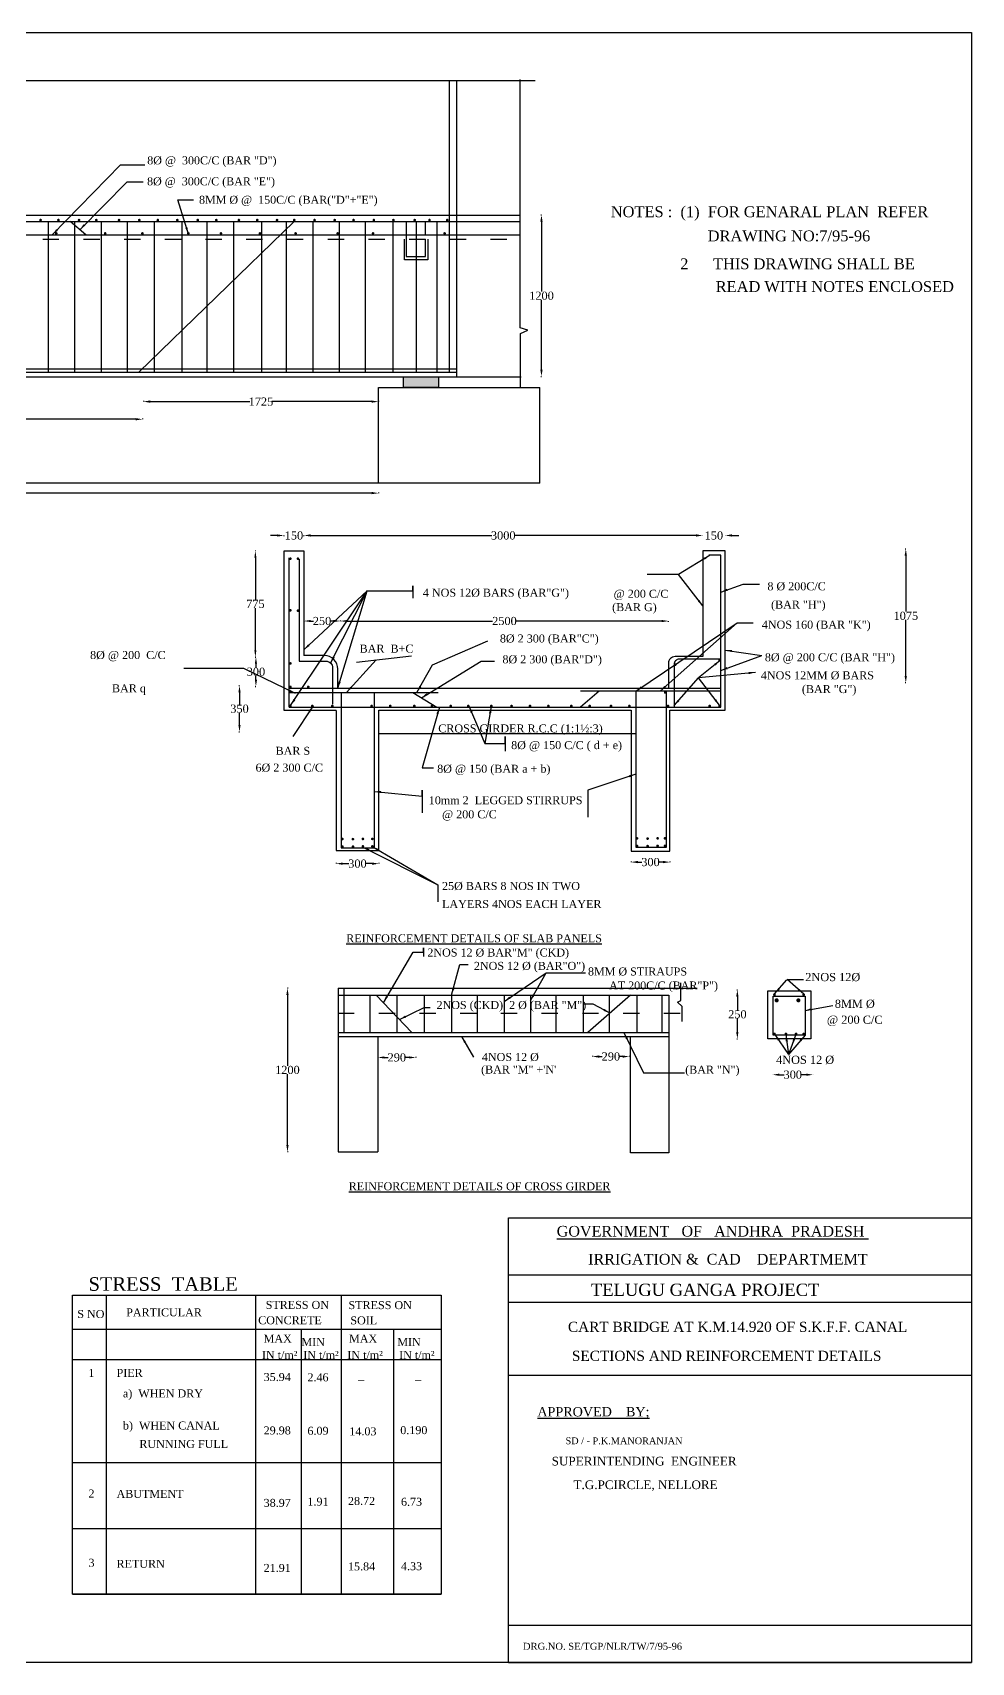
# Model space of a CAD drawing. Header units: millimetres. Extents: x 873 to 18870, y 107 to 12113.
# Drawn here: x 11954 to 18870, y 107 to 12113 of the extents above; entities that cross this region are included whole.
import ezdxf

# ---------------------------------------------------------------- set-up
doc = ezdxf.new("R2010")
doc.units = ezdxf.units.MM
doc.header["$MEASUREMENT"] = 0
doc.linetypes.add('ACAD_ISO03W100', pattern=[30, 12, -18])
for name, color, linetype in [('DIM', 5, 'Continuous'), ('DO LINE', 3, 'Continuous'), ('DWG.LINE', 10, 'Continuous'), ('HATCH', 2, 'Continuous'), ('RAILING', 4, 'Continuous'), ('TEXT', 7, 'Continuous')]:
    doc.layers.add(name, color=color, linetype=linetype)
doc.layers.add('TITLE', color=7, linetype='Continuous', lineweight=30)
doc.styles.get("Standard").update_dxf_attribs({"font": 'times.ttf', "height": 60})
doc.dimstyles.get("Standard").update_dxf_attribs({"dimtxt": 60, "dimasz": 50, "dimexe": 0.18, "dimexo": 0.0625, "dimgap": 0.09, "dimtad": 0, "dimtih": 1, "dimtoh": 1, "dimdec": 0, "dimzin": 0, "dimdsep": 46, "dimtxsty": 'Standard', "dimcen": 300, "dimclrd": 5, "dimclre": 5, "dimclrt": 4, "dimadec": 0, "dimazin": 0, "dimtfac": 1, "dimtdec": 0, "dimtofl": 0, "dimtmove": 0, "dimatfit": 3, "dimfxl": 0, "dimtolj": 1, "dimtzin": 0, "dimarcsym": 0})

# ---------------------------------------------------------------- blocks, each defined once
blk = doc.blocks.new('*D7')
at = {"layer": 'Defpoints', "color": 0, "ltscale": 0.2}
for p in [(14496, 4572), (14778, 4572), (14778, 4563)]:
    blk.add_point(p, dxfattribs=at)
at = {"layer": 'DIM', "color": 5, "lineweight": -2, "ltscale": 0.2}
for p, q in [((14496, 4568), (14496, 4563)), ((14546, 4563), (14573, 4563)), ((14728, 4563), (14701, 4563)), ((14778, 4568), (14778, 4563))]:
    blk.add_line(p, q, dxfattribs=at)
at = {"layer": 'DIM', "color": 5, "ltscale": 0.2}
for points in [[(14546, 4571), (14546, 4555), (14496, 4563)], [(14728, 4571), (14728, 4555), (14778, 4563)]]:
    blk.add_solid(points, dxfattribs=at)
at = {"layer": 'DIM', "color": 4, "ltscale": 0.2, "insert": (14637, 4563), "char_height": 60, "attachment_point": 5}
blk.add_mtext('\\A1;290', dxfattribs=at)
blk = doc.blocks.new('*D8')
at = {"layer": 'Defpoints', "color": 0, "ltscale": 0.2}
for p in [(16078, 4574), (16350, 4574), (16350, 4570)]:
    blk.add_point(p, dxfattribs=at)
at = {"layer": 'DIM', "color": 5, "lineweight": -2, "ltscale": 0.2}
for p, q in [((16078, 4574), (16078, 4569)), ((16128, 4570), (16150, 4570)), ((16300, 4570), (16278, 4570)), ((16350, 4574), (16350, 4569))]:
    blk.add_line(p, q, dxfattribs=at)
at = {"layer": 'DIM', "color": 5, "ltscale": 0.2}
for points in [[(16128, 4578), (16128, 4561), (16078, 4570)], [(16300, 4578), (16300, 4561), (16350, 4570)]]:
    blk.add_solid(points, dxfattribs=at)
at = {"layer": 'DIM', "color": 4, "ltscale": 0.2, "insert": (16214, 4570), "char_height": 60, "attachment_point": 5}
blk.add_mtext('\\A1;290', dxfattribs=at)
blk = doc.blocks.new('*D9')
at = {"layer": 'Defpoints', "color": 0, "ltscale": 0.2}
for p in [(13831, 5073), (13838, 5073), (13838, 3868)]:
    blk.add_point(p, dxfattribs=at)
at = {"layer": 'DIM', "color": 5, "lineweight": -2, "ltscale": 0.2}
for p, q in [((13836, 5073), (13831, 5073)), ((13831, 5023), (13831, 4501)), ((13831, 3918), (13831, 4440)), ((13836, 3868), (13831, 3868))]:
    blk.add_line(p, q, dxfattribs=at)
at = {"layer": 'DIM', "color": 5, "ltscale": 0.2}
for points in [[(13823, 5023), (13840, 5023), (13831, 5073)], [(13823, 3918), (13840, 3918), (13831, 3868)]]:
    blk.add_solid(points, dxfattribs=at)
at = {"layer": 'DIM', "color": 4, "ltscale": 0.2, "insert": (13831, 4471), "char_height": 60, "attachment_point": 5}
blk.add_mtext('\\A1;1200', dxfattribs=at)
blk = doc.blocks.new('*D10')
at = {"layer": 'Defpoints', "color": 0, "ltscale": 0.2}
for p in [(17134, 5061), (17146, 5061), (17134, 4701)]:
    blk.add_point(p, dxfattribs=at)
at = {"layer": 'DIM', "color": 5, "lineweight": -2, "ltscale": 0.2}
for p, q in [((17141, 5061), (17146, 5061)), ((17146, 5011), (17146, 4912)), ((17146, 4751), (17146, 4850)), ((17141, 4701), (17146, 4701))]:
    blk.add_line(p, q, dxfattribs=at)
at = {"layer": 'DIM', "color": 5, "ltscale": 0.2}
for points in [[(17137, 5011), (17154, 5011), (17146, 5061)], [(17137, 4751), (17154, 4751), (17146, 4701)]]:
    blk.add_solid(points, dxfattribs=at)
at = {"layer": 'DIM', "color": 4, "ltscale": 0.2, "insert": (17146, 4881), "char_height": 60, "attachment_point": 5}
blk.add_mtext('\\A1;250', dxfattribs=at)
blk = doc.blocks.new('*D11')
at = {"layer": 'Defpoints', "color": 0, "ltscale": 0.2}
for p in [(17405, 4435), (17704, 4436), (17704, 4435)]:
    blk.add_point(p, dxfattribs=at)
at = {"layer": 'DIM', "color": 5, "lineweight": -2, "ltscale": 0.2}
for p, q in [((17405, 4435), (17405, 4436)), ((17455, 4436), (17491, 4436)), ((17654, 4436), (17618, 4436)), ((17704, 4435), (17704, 4436))]:
    blk.add_line(p, q, dxfattribs=at)
at = {"layer": 'DIM', "color": 5, "ltscale": 0.2}
for points in [[(17455, 4444), (17455, 4428), (17405, 4436)], [(17654, 4444), (17654, 4428), (17704, 4436)]]:
    blk.add_solid(points, dxfattribs=at)
at = {"layer": 'DIM', "color": 4, "ltscale": 0.2, "insert": (17554, 4436), "char_height": 60, "attachment_point": 5}
blk.add_mtext('\\A1;300', dxfattribs=at)
blk = doc.blocks.new('*D78')
at = {"layer": 'Defpoints', "color": 0, "ltscale": 0.2}
for p in [(13952, 8408), (13807, 8294), (13952, 8294)]:
    blk.add_point(p, dxfattribs=at)
at = {"layer": 'DIM', "color": 5, "lineweight": -2, "ltscale": 0.2}
for p, q in [((13757, 8408), (13707, 8408)), ((13807, 8403), (13807, 8408)), ((13952, 8403), (13952, 8408)), ((14002, 8408), (14052, 8408))]:
    blk.add_line(p, q, dxfattribs=at)
at = {"layer": 'DIM', "color": 5, "ltscale": 0.2}
for points in [[(13757, 8416), (13757, 8400), (13807, 8408)], [(14002, 8416), (14002, 8400), (13952, 8408)]]:
    blk.add_solid(points, dxfattribs=at)
at = {"layer": 'DIM', "color": 4, "ltscale": 0.2, "insert": (13879, 8408), "char_height": 60, "attachment_point": 5}
blk.add_mtext('\\A1;150', dxfattribs=at)
blk = doc.blocks.new('*D71')
at = {"layer": 'Defpoints', "color": 0, "ltscale": 0.2}
for p in [(13952, 8408), (16891, 8408), (16891, 8408)]:
    blk.add_point(p, dxfattribs=at)
at = {"layer": 'DIM', "color": 5, "lineweight": -2, "ltscale": 0.2}
for p, q in [((13952, 8408), (13952, 8408)), ((14002, 8408), (15336, 8408)), ((16841, 8408), (15507, 8408)), ((16891, 8408), (16891, 8408))]:
    blk.add_line(p, q, dxfattribs=at)
at = {"layer": 'DIM', "color": 5, "ltscale": 0.2}
for points in [[(14002, 8417), (14002, 8400), (13952, 8408)], [(16841, 8417), (16841, 8400), (16891, 8408)]]:
    blk.add_solid(points, dxfattribs=at)
at = {"layer": 'DIM', "color": 4, "ltscale": 0.2, "insert": (15421, 8408), "char_height": 60, "attachment_point": 5}
blk.add_mtext('\\A1;3000', dxfattribs=at)
blk = doc.blocks.new('*D72')
at = {"layer": 'Defpoints', "color": 0, "ltscale": 0.2}
for p in [(16891, 8408), (17056, 8408), (17056, 8408)]:
    blk.add_point(p, dxfattribs=at)
at = {"layer": 'DIM', "color": 5, "lineweight": -2, "ltscale": 0.2}
for p, q in [((16841, 8408), (16791, 8408)), ((16891, 8408), (16891, 8408)), ((17056, 8408), (17056, 8408)), ((17106, 8408), (17156, 8408))]:
    blk.add_line(p, q, dxfattribs=at)
at = {"layer": 'DIM', "color": 5, "ltscale": 0.2}
for points in [[(16841, 8417), (16841, 8400), (16891, 8408)], [(17106, 8417), (17106, 8400), (17056, 8408)]]:
    blk.add_solid(points, dxfattribs=at)
at = {"layer": 'DIM', "color": 4, "ltscale": 0.2, "insert": (16973, 8408), "char_height": 60, "attachment_point": 5}
blk.add_mtext('\\A1;150', dxfattribs=at)
blk = doc.blocks.new('*D73')
at = {"layer": 'Defpoints', "color": 0, "ltscale": 0.2}
for p in [(13594, 7513), (13599, 7513), (13594, 7295)]:
    blk.add_point(p, dxfattribs=at)
at = {"layer": 'DIM', "color": 5, "lineweight": -2, "ltscale": 0.2}
for p, q in [((13594, 7513), (13599, 7513)), ((13599, 7463), (13599, 7435)), ((13599, 7345), (13599, 7374)), ((13594, 7295), (13599, 7295))]:
    blk.add_line(p, q, dxfattribs=at)
at = {"layer": 'DIM', "color": 5, "ltscale": 0.2}
for points in [[(13591, 7463), (13607, 7463), (13599, 7513)], [(13591, 7345), (13607, 7345), (13599, 7295)]]:
    blk.add_solid(points, dxfattribs=at)
at = {"layer": 'DIM', "color": 4, "ltscale": 0.2, "insert": (13599, 7404), "char_height": 60, "attachment_point": 5}
blk.add_mtext('\\A1;300', dxfattribs=at)
blk = doc.blocks.new('*D74')
at = {"layer": 'Defpoints', "color": 0, "ltscale": 0.2}
for p in [(13595, 8294), (13599, 8294), (13599, 7513)]:
    blk.add_point(p, dxfattribs=at)
at = {"layer": 'DIM', "color": 5, "lineweight": -2, "ltscale": 0.2}
for p, q in [((13599, 8294), (13595, 8294)), ((13595, 8244), (13595, 7934)), ((13595, 7563), (13595, 7873)), ((13599, 7513), (13595, 7513))]:
    blk.add_line(p, q, dxfattribs=at)
at = {"layer": 'DIM', "color": 5, "ltscale": 0.2}
for points in [[(13587, 8244), (13603, 8244), (13595, 8294)], [(13587, 7563), (13603, 7563), (13595, 7513)]]:
    blk.add_solid(points, dxfattribs=at)
at = {"layer": 'DIM', "color": 4, "ltscale": 0.2, "insert": (13595, 7904), "char_height": 60, "attachment_point": 5}
blk.add_mtext('\\A1;775', dxfattribs=at)
blk = doc.blocks.new('*D79')
at = {"layer": 'Defpoints', "color": 0, "ltscale": 0.2}
for p in [(13952, 7781), (14220, 7781), (14220, 7778)]:
    blk.add_point(p, dxfattribs=at)
at = {"layer": 'DIM', "color": 5, "lineweight": -2, "ltscale": 0.2}
for p, q in [((13952, 7781), (13952, 7778)), ((14002, 7778), (14022, 7778)), ((14170, 7778), (14150, 7778)), ((14220, 7781), (14220, 7778))]:
    blk.add_line(p, q, dxfattribs=at)
at = {"layer": 'DIM', "color": 5, "ltscale": 0.2}
for points in [[(14002, 7786), (14002, 7770), (13952, 7778)], [(14170, 7786), (14170, 7770), (14220, 7778)]]:
    blk.add_solid(points, dxfattribs=at)
at = {"layer": 'DIM', "color": 4, "ltscale": 0.2, "insert": (14086, 7778), "char_height": 60, "attachment_point": 5}
blk.add_mtext('\\A1;250', dxfattribs=at)
blk = doc.blocks.new('*D75')
at = {"layer": 'Defpoints', "color": 0, "ltscale": 0.2}
for p in [(14220, 7781), (16639, 7778), (16639, 7770)]:
    blk.add_point(p, dxfattribs=at)
at = {"layer": 'DIM', "color": 5, "lineweight": -2, "ltscale": 0.2}
for p, q in [((14220, 7781), (14220, 7778)), ((14270, 7778), (15343, 7778)), ((16589, 7778), (15516, 7778)), ((16639, 7773), (16639, 7778))]:
    blk.add_line(p, q, dxfattribs=at)
at = {"layer": 'DIM', "color": 5, "ltscale": 0.2}
for points in [[(14270, 7786), (14270, 7770), (14220, 7778)], [(16589, 7786), (16589, 7770), (16639, 7778)]]:
    blk.add_solid(points, dxfattribs=at)
at = {"layer": 'DIM', "color": 4, "ltscale": 0.2, "insert": (15430, 7778), "char_height": 60, "attachment_point": 5}
blk.add_mtext('\\A1;2500', dxfattribs=at)
blk = doc.blocks.new('*D80')
at = {"layer": 'Defpoints', "color": 0, "ltscale": 0.2}
for p in [(16363, 6083), (16649, 6083), (16649, 6002)]:
    blk.add_point(p, dxfattribs=at)
at = {"layer": 'DIM', "color": 5, "lineweight": -2, "ltscale": 0.2}
for p, q in [((16363, 6007), (16363, 6002)), ((16649, 6007), (16649, 6002)), ((16413, 6002), (16443, 6002)), ((16599, 6002), (16569, 6002))]:
    blk.add_line(p, q, dxfattribs=at)
at = {"layer": 'DIM', "color": 5, "ltscale": 0.2}
for points in [[(16413, 6011), (16413, 5994), (16363, 6002)], [(16599, 6011), (16599, 5994), (16649, 6002)]]:
    blk.add_solid(points, dxfattribs=at)
at = {"layer": 'DIM', "color": 4, "ltscale": 0.2, "insert": (16506, 6002), "char_height": 60, "attachment_point": 5}
blk.add_mtext('\\A1;300', dxfattribs=at)
blk = doc.blocks.new('*D81')
at = {"layer": 'Defpoints', "color": 0, "ltscale": 0.2}
for p in [(14189, 6088), (14505, 6088), (14505, 5991)]:
    blk.add_point(p, dxfattribs=at)
at = {"layer": 'DIM', "color": 5, "lineweight": -2, "ltscale": 0.2}
for p, q in [((14189, 5996), (14189, 5991)), ((14239, 5991), (14284, 5991)), ((14455, 5991), (14410, 5991)), ((14505, 5996), (14505, 5991))]:
    blk.add_line(p, q, dxfattribs=at)
at = {"layer": 'DIM', "color": 5, "ltscale": 0.2}
for points in [[(14239, 5999), (14239, 5982), (14189, 5991)], [(14455, 5999), (14455, 5982), (14505, 5991)]]:
    blk.add_solid(points, dxfattribs=at)
at = {"layer": 'DIM', "color": 4, "ltscale": 0.2, "insert": (14347, 5991), "char_height": 60, "attachment_point": 5}
blk.add_mtext('\\A1;300', dxfattribs=at)
blk = doc.blocks.new('*D76')
at = {"layer": 'Defpoints', "color": 0, "ltscale": 0.2}
for p in [(13461, 7303), (13461, 6961), (13478, 6961)]:
    blk.add_point(p, dxfattribs=at)
at = {"layer": 'DIM', "color": 5, "lineweight": -2, "ltscale": 0.2}
for p, q in [((13473, 7303), (13478, 7303)), ((13478, 7253), (13478, 7163)), ((13478, 7011), (13478, 7101)), ((13473, 6961), (13478, 6961))]:
    blk.add_line(p, q, dxfattribs=at)
at = {"layer": 'DIM', "color": 5, "ltscale": 0.2}
for points in [[(13470, 7253), (13486, 7253), (13478, 7303)], [(13470, 7011), (13486, 7011), (13478, 6961)]]:
    blk.add_solid(points, dxfattribs=at)
at = {"layer": 'DIM', "color": 4, "ltscale": 0.2, "insert": (13478, 7132), "char_height": 60, "attachment_point": 5}
blk.add_mtext('\\A1;350', dxfattribs=at)
blk = doc.blocks.new('*D77')
at = {"layer": 'Defpoints', "color": 0, "ltscale": 0.2}
for p in [(18377, 8309), (18377, 7324), (18387, 7324)]:
    blk.add_point(p, dxfattribs=at)
at = {"layer": 'DIM', "color": 5, "lineweight": -2, "ltscale": 0.2}
for p, q in [((18382, 8309), (18387, 8309)), ((18387, 8259), (18387, 7847)), ((18387, 7374), (18387, 7786)), ((18382, 7324), (18387, 7324))]:
    blk.add_line(p, q, dxfattribs=at)
at = {"layer": 'DIM', "color": 5, "ltscale": 0.2}
for points in [[(18378, 8259), (18395, 8259), (18387, 8309)], [(18378, 7374), (18395, 7374), (18387, 7324)]]:
    blk.add_solid(points, dxfattribs=at)
at = {"layer": 'DIM', "color": 4, "ltscale": 0.2, "insert": (18387, 7816), "char_height": 60, "attachment_point": 5}
blk.add_mtext('\\A1;1075', dxfattribs=at)
blk = doc.blocks.new('*D84')
at = {"layer": 'Defpoints', "color": 0, "ltscale": 0.2}
for p in [(4731, 9272), (12763, 9272), (12763, 9264)]:
    blk.add_point(p, dxfattribs=at)
at = {"layer": 'DIM', "color": 5, "lineweight": -2, "ltscale": 0.2}
for p, q in [((4731, 9269), (4731, 9264)), ((4781, 9264), (7876, 9264)), ((12713, 9264), (8044, 9264)), ((12763, 9269), (12763, 9264))]:
    blk.add_line(p, q, dxfattribs=at)
at = {"layer": 'DIM', "color": 5, "ltscale": 0.2}
for points in [[(4781, 9273), (4781, 9256), (4731, 9264)], [(12713, 9273), (12713, 9256), (12763, 9264)]]:
    blk.add_solid(points, dxfattribs=at)
at = {"layer": 'DIM', "color": 4, "ltscale": 0.2, "insert": (7960, 9264), "char_height": 60, "attachment_point": 5}
blk.add_mtext('\\A1;8050', dxfattribs=at)
blk = doc.blocks.new('*D86')
at = {"layer": 'Defpoints', "color": 0, "ltscale": 0.2}
for p in [(15680, 10769), (15703, 10769), (15680, 9580)]:
    blk.add_point(p, dxfattribs=at)
at = {"layer": 'DIM', "color": 5, "lineweight": -2, "ltscale": 0.2}
for p, q in [((15698, 10769), (15703, 10769)), ((15703, 10719), (15703, 10205)), ((15703, 9630), (15703, 10144)), ((15698, 9580), (15703, 9580))]:
    blk.add_line(p, q, dxfattribs=at)
at = {"layer": 'DIM', "color": 5, "ltscale": 0.2}
for points in [[(15694, 10719), (15711, 10719), (15703, 10769)], [(15694, 9630), (15711, 9630), (15703, 9580)]]:
    blk.add_solid(points, dxfattribs=at)
at = {"layer": 'DIM', "color": 4, "ltscale": 0.2, "insert": (15703, 10174), "char_height": 60, "attachment_point": 5}
blk.add_mtext('\\A1;1200', dxfattribs=at)
blk = doc.blocks.new('*D90')
at = {"layer": 'Defpoints', "color": 0, "ltscale": 0.2}
for p in [(12770, 9405), (12770, 9394), (14501, 9405)]:
    blk.add_point(p, dxfattribs=at)
at = {"layer": 'DIM', "color": 5, "lineweight": -2, "ltscale": 0.2}
for p, q in [((12770, 9399), (12770, 9394)), ((12820, 9394), (13555, 9394)), ((14451, 9394), (13716, 9394)), ((14501, 9399), (14501, 9394))]:
    blk.add_line(p, q, dxfattribs=at)
at = {"layer": 'DIM', "color": 5, "ltscale": 0.2}
for points in [[(12820, 9403), (12820, 9386), (12770, 9394)], [(14451, 9403), (14451, 9386), (14501, 9394)]]:
    blk.add_solid(points, dxfattribs=at)
at = {"layer": 'DIM', "color": 4, "ltscale": 0.2, "insert": (13636, 9394), "char_height": 60, "attachment_point": 5}
blk.add_mtext('\\A1;1725', dxfattribs=at)
blk = doc.blocks.new('*D91')
at = {"layer": 'Defpoints', "color": 0, "ltscale": 0.2}
for p in [(2992, 8793), (14501, 8793), (14501, 8720)]:
    blk.add_point(p, dxfattribs=at)
at = {"layer": 'DIM', "color": 5, "lineweight": -2, "ltscale": 0.2}
for p, q in [((2992, 8725), (2992, 8720)), ((3042, 8720), (10208, 8720)), ((14451, 8720), (10416, 8720)), ((14501, 8725), (14501, 8720))]:
    blk.add_line(p, q, dxfattribs=at)
at = {"layer": 'DIM', "color": 5, "ltscale": 0.2}
for points in [[(3042, 8729), (3042, 8712), (2992, 8720)], [(14451, 8729), (14451, 8712), (14501, 8720)]]:
    blk.add_solid(points, dxfattribs=at)
at = {"layer": 'DIM', "color": 4, "ltscale": 0.2, "insert": (10312, 8720), "char_height": 60, "attachment_point": 5}
blk.add_mtext('\\A1;11500', dxfattribs=at)

msp = doc.modelspace()

# ---------------------------------------------------------------- hatches: boundary and pattern name
at = {"layer": 'HATCH', "ltscale": 0.2}
msp.add_hatch(color=256, dxfattribs=at).paths.add_polyline_path([(14945.2, 9576.3), (14685.1, 9576.3), (14685.1, 9498.4), (14945.2, 9498.4)])

# ---------------------------------------------------------------- linework, layer by layer
at = {"layer": 'DIM', "ltscale": 0.2}
for points in [[(16711.4, 8120), (16481, 8120)], [(14754, 7999.8), (14754, 8037.8), (14754, 7947.5)], [(14340.9, 7474.3), (14745.9, 7522.6)], [(15435.4, 6875.7), (15435.4, 6927.7), (15435.4, 6818.3)], [(14823.3, 6487), (14823.3, 6532), (14823.3, 6365.1)], [(14833.7, 5339.8), (14833.7, 5370.3), (14833.7, 5307.5)]]:
    msp.add_lwpolyline(points, dxfattribs=at)
at = {"layer": 'DO LINE', "linetype": 'ACAD_ISO03W100', "ltscale": 10}
for points in [[(2428, 10590), (15545.2, 10590)], [(14203.8, 4889.4), (16767.9, 4889.4)]]:
    msp.add_lwpolyline(points, dxfattribs=at)
at = {"layer": 'DWG.LINE', "ltscale": 0.2}
for points in [[(15548.4, 9498.4), (15548.4, 9894.9), (15601.5, 9919.7), (15545.2, 9939), (15545.2, 11766.1)], [(15656.2, 11758.1), (1270.1, 11758.1)], [(15023.5, 11758.1), (15023.5, 9611.2)], [(15075.7, 11758.1), (15075.7, 9576.3)], [(2347, 10768.6), (15545.2, 10768.6)], [(2347, 10768.6), (15545.2, 10768.6)], [(2428, 10721.6), (15545.2, 10721.6)], [(12067.8, 10721.6), (12067.8, 9611.2)], [(12345.7, 10622.9), (12229.2, 10721.6)], [(12262.3, 10721.6), (12262.3, 9611.2)], [(12459.7, 10721.6), (12459.7, 9611.2)], [(12650.7, 10721.6), (12650.7, 9611.2)], [(12736.3, 9611.2), (13881.5, 10721.6)], [(12849.4, 10721.6), (12849.4, 9611.2)], [(13052.4, 10721.6), (13052.4, 9611.2)], [(13237.1, 10721.6), (13237.1, 9611.2)], [(13434.4, 10721.6), (13434.4, 9611.2)], [(13639.6, 10721.6), (13639.6, 9615.9)], [(13821.5, 10721.6), (13821.5, 9611.2)], [(14018.8, 10721.6), (14018.8, 9611.2)], [(14211.9, 10721.6), (14211.9, 9611.2)], [(14404.2, 10721.6), (14404.2, 9611.2)], [(14607.2, 10721.6), (14607.2, 9611.2)], [(14706, 10721.6), (14706, 10462.5), (14848.7, 10462.5), (14848.7, 10590)], [(14780.6, 10721.6), (14780.6, 9615.9)], [(14848.7, 10622.9), (14848.7, 10721.6)], [(14931.4, 10721.6), (14931.4, 9611.2)], [(2428, 10622.9), (15545.2, 10622.9)], [(14864.4, 10590), (14864.4, 10439.9), (14694.5, 10439.9), (14694.5, 10590)], [(2428, 9636.8), (15075.7, 9636.8)], [(2428, 9611.2), (15075.7, 9611.2)], [(1276.1, 9576.3), (15553.5, 9576.3)], [(14501.3, 8793), (14501.3, 9498.4), (15691.3, 9498.4)], [(15691.3, 8793), (15691.3, 9498.4)], [(15691.3, 8793), (1276.1, 8793)], [(14189.1, 7117.9), (13806.7, 7117.9), (13806.7, 8294.1), (13951.9, 8294.1), (13951.9, 7523.3)], [(13842.9, 7142.4), (17024.2, 7142.4), (17024.2, 8262.9), (16934.5, 8262.9)], [(13842.9, 7142.4), (13842.9, 8243.7)], [(13842.9, 7283.3), (17024.2, 7283.3)], [(13842.9, 7252.1), (14754.1, 7252.1), (14932.1, 7142.4)], [(14226.4, 7252.1), (14226.4, 6107.5), (14471.4, 6107.5), (14471.4, 7252.1)], [(14754.1, 7252.1), (14942, 7252.1)], [(17024.2, 7261.9), (16128.8, 7261.9), (15989.7, 7142.4)], [(16128.8, 7261.9), (15991.3, 7261.9)], [(16397.4, 7261.9), (16397.4, 6111.7), (16623.7, 6111.7), (16623.7, 7261.9)], [(14504.7, 7122.2), (16362.8, 7122.2)], [(14504.7, 6950.6), (16397.4, 6950.6)], [(14203.8, 5073.4), (16849.3, 5073.4)], [(14203.8, 5073.4), (14203.8, 3868.2)], [(14247.3, 5073.4), (14247.3, 4746.6)], [(16739.5, 4828.5), (16739.5, 4938.1), (16705.7, 4969.3), (16728.5, 4983), (16728.5, 5112.7)], [(17371.3, 5054.6), (17688.1, 5054.6)], [(14203.8, 5021.2), (16640.8, 5021.2)], [(14437.6, 5021.2), (14437.6, 4746.6)], [(14485.8, 5021.2), (14748.2, 4746.6)], [(14638.3, 5021.2), (14638.3, 4746.6)], [(14838.4, 5021.2), (14838.4, 4746.6)], [(15039.1, 5021.2), (15039.1, 4746.6)], [(15229.4, 5021.2), (15229.4, 4746.6)], [(15429, 5021.2), (15429, 4746.6)], [(15622.4, 5021.2), (15622.4, 4746.6)], [(15808.1, 5021.2), (15808.1, 4746.6)], [(16008.8, 5021.2), (16008.8, 4746.6)], [(16359.3, 5021.2), (16043.9, 4746.6)], [(16201.5, 5021.2), (16201.5, 4746.6)], [(16640.8, 5021.2), (16640.8, 3860.9), (16358, 3860.9), (16358, 4718.3)], [(16404.5, 5021.2), (16404.5, 4746.6)], [(16589.7, 5021.2), (16589.7, 4746.6)], [(14203.8, 4746.6), (16640.8, 4746.6)], [(14203.8, 4718.3), (16640.8, 4718.3)], [(14203.8, 4718.3), (16640.8, 4718.3)], [(14496.2, 4718.3), (14496.2, 3868.2)], [(14203.8, 3868.2), (14496.2, 3868.2)]]:
    msp.add_lwpolyline(points, dxfattribs=at)
for points in [[(14685.1, 9576.3), (14945.2, 9576.3), (14945.2, 9498.4), (14685.1, 9498.4)], [(17371.3, 5054.6), (17688.1, 5054.6), (17688.1, 4700.9), (17371.3, 4700.9)], [(17409.1, 5015.4), (17644.7, 5015.4), (17644.7, 4726.3), (17409.1, 4726.3)]]:
    msp.add_lwpolyline(points, close=True, dxfattribs=at)
for points in [[(14189.1, 7117.9), (14189.1, 6088.2), (14504.7, 6088.2), (14504.7, 7122.2), (16362.8, 7122.2), (16362.8, 6082.8), (16648.6, 6082.8), (16648.6, 7120.2), (17055.9, 7120.2), (17055.9, 8295.7), (16891, 8295.7), (16891, 7516), (16686.9, 7516, 0.4142136), (16637.8, 7466.9), (16637.8, 7283.3)], [(13917.9, 8234.5), (13917.9, 7482.1), (14114.9, 7482.1, -0.4142136), (14164, 7433), (14164, 7165.5)], [(14201.7, 7283.3), (14201.7, 7425, 0.4142136), (14103.5, 7523.3), (13951.9, 7523.3)], [(17024.2, 7497.2), (16718.5, 7497.2, 0.4142136), (16679.2, 7458), (16679.2, 7142.4)]]:
    msp.add_lwpolyline(points, format="xyb", dxfattribs=at)
at = {"layer": 'HATCH', "ltscale": 0.2}
for points, const_width in [([(12007.4, 10731.5, 1), (12017.1, 10731.5, 1)], 9.76), ([(12139.1, 10731.5, 1), (12148.8, 10731.5, 1)], 9.76), ([(12291.1, 10731.5, 1), (12300.8, 10731.5, 1)], 9.76), ([(12417.9, 10731.5, 1), (12427.7, 10731.5, 1)], 9.76), ([(12585.5, 10731.5, 1), (12595.3, 10731.5, 1)], 9.76), ([(12734.7, 10731.5, 1), (12744.5, 10731.5, 1)], 9.76), ([(12871.2, 10731.5, 1), (12880.9, 10731.5, 1)], 9.76), ([(13014.8, 10731.5, 1), (13024.6, 10731.5, 1)], 9.76), ([(13165.6, 10731.5, 1), (13175.4, 10731.5, 1)], 9.76), ([(13302.1, 10731.5, 1), (13311.8, 10731.5, 1)], 9.76), ([(13468.5, 10731.5, 1), (13478.2, 10731.5, 1)], 9.76), ([(13603.7, 10731.5, 1), (13613.5, 10731.5, 1)], 9.76), ([(13749.5, 10731.5, 1), (13759.2, 10731.5, 1)], 9.76), ([(13876.3, 10731.5, 1), (13886.1, 10731.5, 1)], 9.76), ([(14026, 10731.5, 1), (14035.7, 10731.5, 1)], 9.76), ([(14174.4, 10731.5, 1), (14184.2, 10731.5, 1)], 9.76), ([(14313.2, 10731.5, 1), (14323, 10731.5, 1)], 9.76), ([(14462.9, 10731.5, 1), (14472.6, 10731.5, 1)], 9.76), ([(14607.1, 10731.5, 1), (14616.8, 10731.5, 1)], 9.76), ([(14763.9, 10731.5, 1), (14773.6, 10731.5, 1)], 9.76), ([(14872.8, 10731.5, 1), (14882.5, 10731.5, 1)], 9.76), ([(15003.3, 10731.5, 1), (15013.1, 10731.5, 1)], 9.76), ([(12122.9, 10633.2, 1), (12132.7, 10633.2, 1)], 9.76), ([(12483.6, 10633.2, 1), (12493.3, 10633.2, 1)], 9.76), ([(12757.9, 10633.2, 1), (12767.7, 10633.2, 1)], 9.76), ([(13096.5, 10633.2, 1), (13106.3, 10633.2, 1)], 9.76), ([(13336.4, 10633.2, 1), (13346.2, 10633.2, 1)], 9.76), ([(13623.6, 10633.2, 1), (13633.3, 10633.2, 1)], 9.76), ([(13886.5, 10633.2, 1), (13896.3, 10633.2, 1)], 9.76), ([(14196.5, 10633.2, 1), (14206.3, 10633.2, 1)], 9.76), ([(14456.8, 10633.2, 1), (14466.5, 10633.2, 1)], 9.76), ([(14984.4, 10633.2, 1), (14994.2, 10633.2, 1)], 9.76), ([(13847.7, 8236.8, 1), (13857.6, 8236.8, 1)], 9.82), ([(13903.7, 8236.8, 1), (13913.5, 8236.8, 1)], 9.82), ([(13847.7, 7856.4, 1), (13857.6, 7856.4, 1)], 9.82), ([(13903.7, 7854.5, 1), (13913.5, 7854.5, 1)], 9.82), ([(13847.7, 7465.5, 1), (13857.6, 7465.5, 1)], 9.82), ([(16683.4, 7456.4, 1), (16693.2, 7456.4, 1)], 9.82), ([(17009.6, 7487.8, 1), (17019.4, 7487.8, 1)], 9.82), ([(13847.7, 7293, 1), (13857.6, 7293, 1)], 9.82), ([(13979.9, 7293, 1), (13989.8, 7293, 1)], 9.82), ([(16609.4, 7252.3, 1), (16619.2, 7252.3, 1)], 9.82), ([(13847.7, 7152.1, 1), (13857.6, 7152.1, 1)], 9.82), ([(14010.1, 7152.1, 1), (14019.9, 7152.1, 1)], 9.82), ([(14157, 7152.1, 1), (14166.8, 7152.1, 1)], 9.82), ([(14446.2, 7152.1, 1), (14456, 7152.1, 1)], 9.82), ([(14583.3, 7152.1, 1), (14593.2, 7152.1, 1)], 9.82), ([(14761.2, 7152.1, 1), (14771.1, 7152.1, 1)], 9.82), ([(14891, 7152.1, 1), (14900.8, 7152.1, 1)], 9.82), ([(15029.7, 7152.1, 1), (15039.5, 7152.1, 1)], 9.82), ([(15158.3, 7152.1, 1), (15168.1, 7152.1, 1)], 9.82), ([(15328.4, 7152.1, 1), (15338.2, 7152.1, 1)], 9.82), ([(15477.1, 7152.1, 1), (15486.9, 7152.1, 1)], 9.82), ([(15613, 7152.1, 1), (15622.8, 7152.1, 1)], 9.82), ([(15749.1, 7152.1, 1), (15758.9, 7152.1, 1)], 9.82), ([(15917.8, 7152.1, 1), (15927.7, 7152.1, 1)], 9.82), ([(16053.1, 7152.1, 1), (16062.9, 7152.1, 1)], 9.82), ([(16210, 7152.1, 1), (16219.8, 7152.1, 1)], 9.82), ([(16345.9, 7152.1, 1), (16355.8, 7152.1, 1)], 9.82), ([(16630.9, 7152.1, 1), (16640.7, 7152.1, 1)], 9.82), ([(16936.8, 7152.1, 1), (16946.6, 7152.1, 1)], 9.82), ([(17009.6, 7152.1, 1), (17019.4, 7152.1, 1)], 9.82), ([(14230.8, 6172.4, 1), (14240.6, 6172.4, 1)], 9.82), ([(14230.8, 6117, 1), (14240.6, 6117, 1)], 9.82), ([(14308.8, 6171.2, 1), (14318.6, 6171.2, 1)], 9.82), ([(14308.8, 6115.8, 1), (14318.6, 6115.8, 1)], 9.82), ([(14382.1, 6173.1, 1), (14391.9, 6173.1, 1)], 9.82), ([(14382.1, 6117.7, 1), (14391.9, 6117.7, 1)], 9.82), ([(14451.5, 6173.1, 1), (14461.3, 6173.1, 1)], 9.82), ([(14451.5, 6117.7, 1), (14461.3, 6117.7, 1)], 9.82), ([(16401.8, 6176.5, 1), (16411.6, 6176.5, 1)], 9.82), ([(16401.8, 6121.1, 1), (16411.6, 6121.1, 1)], 9.82), ([(16479.7, 6175.4, 1), (16489.6, 6175.4, 1)], 9.82), ([(16479.7, 6120, 1), (16489.6, 6120, 1)], 9.82), ([(16553, 6177.3, 1), (16562.9, 6177.3, 1)], 9.82), ([(16553, 6121.9, 1), (16562.9, 6121.9, 1)], 9.82), ([(16608, 6177.3, 1), (16617.9, 6177.3, 1)], 9.82), ([(16608, 6121.9, 1), (16617.9, 6121.9, 1)], 9.82), ([(17414.3, 5025.9, 1), (17424.3, 5025.9, 1)], 10), ([(17427.8, 4983.9, 1), (17442.8, 4983.9, 1)], 15), ([(17588.3, 4983.9, 1), (17603.3, 4983.9, 1)], 15), ([(17629.5, 5025.5, 1), (17639.5, 5025.5, 1)], 10), ([(17414.3, 4736.4, 1), (17424.3, 4736.4, 1)], 10), ([(17498.6, 4736.4, 1), (17508.6, 4736.4, 1)], 10), ([(17573.6, 4736.4, 1), (17583.6, 4736.4, 1)], 10), ([(17629.5, 4736.4, 1), (17639.5, 4736.4, 1)], 10)]:
    msp.add_lwpolyline(points, format="xyb", close=True, dxfattribs=dict(at, const_width=const_width))
at = {"layer": 'RAILING', "ltscale": 0.2}
for p, q in [((12246.8, 2811.3), (14963.3, 2811.3)), ((12246.8, 610.5), (12246.8, 2811.3)), ((12497.8, 610.5), (12497.8, 2811.3)), ((13596.7, 2811.3), (13596.7, 610.5)), ((14227, 2811.3), (14227, 610.5)), ((14963.3, 2811.3), (14963.3, 610.5)), ((12246.8, 2560.6), (14963.3, 2560.6)), ((13931.4, 2560.6), (13931.4, 610.5)), ((14611.9, 2560.6), (14611.9, 610.5)), ((12246.8, 2337.7), (14963.3, 2337.7)), ((12246.8, 1580), (14963.3, 1580)), ((14963.3, 1089.6), (12246.8, 1089.6)), ((14963.3, 610.5), (12246.8, 610.5))]:
    msp.add_line(p, q, dxfattribs=at)
msp.add_lwpolyline([(12246.8, 610.5), (14963.3, 610.5)], dxfattribs=at)
at = {"layer": 'TITLE', "lineweight": 30}
for p, q in [((15460.1, 3380.8), (18870.2, 3380.8)), ((18870.2, 3380.8), (18870.2, 106.8)), ((15460.1, 2961.1), (18870.2, 2961.1)), ((15460.1, 2761.1), (18870.2, 2761.1)), ((15460.1, 2223.8), (18870.2, 2223.8)), ((18870.2, 377.7), (15460.1, 377.7)), ((15460.1, 106.8), (18870.2, 106.8))]:
    msp.add_line(p, q, dxfattribs=at)
at = {"layer": 'TITLE', "ltscale": 0.2}
msp.add_lwpolyline([(872.8, 12112.6), (18870.2, 12112.6), (18870.2, 106.8), (872.8, 106.8)], close=True, dxfattribs=at)
at = {"layer": 'TITLE'}
msp.add_lwpolyline([(15460.1, 106.8), (15460.1, 3380.8)], dxfattribs=at)

# ---------------------------------------------------------------- texts
at = {"layer": 'TEXT', "ltscale": 0.2}
for s, height, p in [('8%%C @  300C/C (BAR "D")', 58.577, (12798.4, 11142.1)), ('8%%C @  300C/C (BAR "E")', 58.577, (12796.9, 10987.7)), ('8MM %%C @  150C/C (BAR("D"+"E")', 58.577, (13179.8, 10851.9)), ('NOTES :  (1)  FOR GENARAL PLAN  REFER', 80, (16213.2, 10753)), ('DRAWING NO:7/95-96 ', 80, (16927.1, 10574.9)), ('2      THIS DRAWING SHALL BE', 80, (16724.9, 10369.3)), ('READ WITH NOTES ENCLOSED', 80, (16986.1, 10201.9)), ('8 %%C 200C/C', 58.932, (17367.1, 8004.5)), ('4 NOS 12%%C BARS (BAR"G")', 58.932, (14828.8, 7957.3)), ('@ 200 C/C', 58.93, (16234.2, 7949.3)), ('(BAR "H")', 58.93, (17394.2, 7869.4)), ('(BAR G)', 58.93, (16223.2, 7850.9)), ('4NOS 160 (BAR "K")', 58.932, (17326.1, 7721.8)), ('BAR  B+C', 58.93, (14362.9, 7545.2)), ('8%%C 2 300 (BAR"C")', 58.932, (15396.4, 7620)), ('8%%C @ 200  C/C', 58.932, (12377.3, 7498.1)), ('8%%C 2 300 (BAR"D")', 58.932, (15415.1, 7466.5)), ('8%%C @ 200 C/C (BAR "H")', 58.932, (17348.7, 7481.4)), ('4NOS 12MM %%C BARS', 58.932, (17319, 7348.6)), ('BAR q', 58.93, (12538.5, 7252.9)), ('(BAR "G")', 58.93, (17621.3, 7247.4)), ('CROSS GIRDER R.C.C (1:1½:3)', 58.932, (14942.3, 6957.4)), ('BAR S', 58.93, (13743.8, 6792.4)), ('8%%C @ 150 C/C ( d + e)', 58.932, (15479.4, 6834.5)), ('6%%C 2 300 C/C', 58.932, (13596.1, 6668.7)), ('8%%C @ 150 (BAR a + b)', 58.932, (14934.5, 6660.3)), ('10mm 2  LEGGED STIRRUPS', 58.932, (14872.3, 6428.4)), ('@ 200 C/C', 58.93, (14970.1, 6324.8)), ('25%%C BARS 8 NOS IN TWO', 58.932, (14970.1, 5796.7)), ('LAYERS 4NOS EACH LAYER', 58.932, (14970.1, 5663.9)), ('2NOS 12 %%C BAR"M" (CKD)', 58.759, (14862.1, 5306.7)), ('2NOS 12 %%C (BAR"O") ', 58.759, (15205, 5208.5)), ('8MM %%C STIRAUPS', 58.759, (16045.4, 5167.1)), ('2NOS 12%%C', 59.99, (17646.2, 5125.3)), ('AT 200C/C (BAR"P")', 58.759, (16200.9, 5063.9)), ('2NOS (CKD)  2 %%C (BAR "M")', 58.759, (14929.5, 4920.1)), ('8MM %%C', 59.99, (17864, 4928.6)), ('@ 200 C/C', 59.99, (17805.2, 4811)), ('4NOS 12 %%C ', 58.759, (15264, 4537.3)), ('4NOS 12 %%C', 59.99, (17431.1, 4515.9)), ('(BAR "M" +\'N\'', 58.759, (15257.9, 4444.9)), ('(BAR "N")', 58.76, (16761.5, 4443.5)), ('STRESS  TABLE', 100, (12365.7, 2844.3)), ('STRESS ON', 58.8, (13670.9, 2711)), ('STRESS ON', 58.8, (14281.1, 2709.5)), ('S NO', 58.8, (12282.9, 2643.8)), ('PARTICULAR', 58.8, (12643, 2656)), ('CONCRETE', 58.8, (13615.6, 2597.9)), ('SOIL', 58.8, (14294.5, 2596.8)), ('MAX', 58.8, (13655.9, 2462.4)), ('MAX', 58.8, (14285.3, 2462.4)), ('IN t/m²', 58.8, (13643.3, 2342.3)), ('MIN', 58.8, (13934.3, 2437.1)), ('IN t/m²', 58.8, (13947.7, 2342.3)), ('IN t/m²', 58.8, (14272.7, 2342.3)), ('MIN', 58.8, (14640.6, 2437.1)), ('IN t/m²', 58.8, (14654, 2342.3)), ('1', 58.8, (12365.2, 2209.9)), ('PIER ', 58.8, (12572.3, 2209.9)), ('35.94', 58.8, (13655.9, 2179.5)), ('2.46', 58.8, (13978.5, 2177.7)), ('_', 58.8, (14352, 2191.2)), ('_', 58.8, (14771.3, 2191.2)), ('a)  WHEN DRY', 58.802, (12619.3, 2058.9)), ('b)  WHEN CANAL', 58.802, (12619.3, 1822.4)), ('29.98', 58.8, (13655.9, 1786.3)), ('6.09', 58.8, (13978.5, 1783.8)), ('14.03', 58.8, (14287.1, 1779.7)), ('0.190', 58.8, (14662.5, 1788.4)), ('RUNNING FULL', 58.802, (12740.2, 1686.6)), ('2', 58.8, (12365.2, 1321.5)), ('ABUTMENT', 58.8, (12572.3, 1318.6)), ('1.91', 58.8, (13978.5, 1262.1)), ('28.72', 58.8, (14277.2, 1266.5)), ('38.97', 58.8, (13655.9, 1252.6)), ('6.73', 58.8, (14667.6, 1260.6)), ('3', 58.8, (12365.2, 811.7)), ('RETURN', 58.8, (12572.3, 803.5)), ('15.84', 58.8, (14277.2, 784.7)), ('4.33', 58.8, (14667.6, 786.2)), ('21.91', 58.8, (13655.9, 773.6))]:
    msp.add_text(s, height=height, dxfattribs=at).set_placement(p)
at = {"layer": 'TITLE', "ltscale": 0.2}
for s, height, p in [('%%UREINFORCEMENT DETAILS OF SLAB PANELS', 58.932, (14264, 5411.2)), ('%%UREINFORCEMENT DETAILS OF CROSS GIRDER', 58.759, (14282.8, 3584.9))]:
    msp.add_text(s, height=height, dxfattribs=at).set_placement(p)
at = {"layer": 'TITLE', "lineweight": 30}
for s, height, p in [('%%UGOVERNMENT   OF   ANDHRA  PRADESH ', 78.536, (15815, 3243.7)), ('IRRIGATION &  CAD    DEPARTMEMT ', 78.536, (16046.7, 3037.8)), ('TELUGU GANGA PROJECT', 90.344, (16067.2, 2806.6)), ('CART BRIDGE AT K.M.14.920 OF S.K.F.F. CANAL', 74.564, (15897.7, 2541.3)), ('SECTIONS AND REINFORCEMENT DETAILS', 74.564, (15926.9, 2328.1)), ('%%UAPPROVED    BY;', 68.833, (15672.4, 1918.9)), ('SD / - P.K.MANORANJAN', 49.973, (15880, 1714.2)), ('SUPERINTENDING  ENGINEER', 63.912, (15777.8, 1557.6)), ('T.G.PCIRCLE, NELLORE', 63.912, (15939, 1383.5)), ('DRG.NO. SE/TGP/NLR/TW/7/95-96', 51.266, (15566.5, 200))]:
    msp.add_text(s, height=height, dxfattribs=at).set_placement(p)

# ---------------------------------------------------------------- dimensions: what is measured, and where the dimension line sits
at = {"layer": 'DIM', "ltscale": 0.2}
for base, p1, p2, text, picture, middle in [((15702.6, 10768.6), (15680.4, 9580), (15680.4, 10768.6), '1200', '*D86', (15702.6, 10174.3)), ((18386.6, 7324), (18376.8, 8308.8), (18376.8, 7324), '1075', '*D77', (18386.6, 7816.4)), ((13478.1, 6961), (13460.6, 7302.7), (13460.6, 6961), '350', '*D76', (13478.1, 7131.9)), ((13831.2, 5073.4), (13837.8, 3868.2), (13837.8, 5073.4), '1200', '*D9', (13831.2, 4470.8))]:
    dim = msp.add_linear_dim(base=base, p1=p1, p2=p2, angle=90, text=text, dimstyle='Standard', dxfattribs=at)
    dim.commit()
    dim.dimension.update_dxf_attribs({"geometry": picture, "text_midpoint": middle})
for base, p1, p2, text, picture, middle in [((12769.8, 9394.2), (14501.3, 9405.1), (12769.8, 9405.1), '1725', '*D90', (13635.5, 9394.2)), ((13951.9, 8408.1), (13806.7, 8294.1), (13951.9, 8294.1), '150', '*D78', (13879.3, 8408.1)), ((16891, 8408.3), (13951.9, 8408.3), (16891, 8408.3), '3000', '*D71', (15421.4, 8408.3)), ((14219.9, 7778.1), (13951.9, 7781.3), (14219.9, 7781.3), '250', '*D79', (14085.9, 7778.1)), ((14504.7, 5990.7), (14189.1, 6088.2), (14504.7, 6088.2), '300', '*D81', (14346.9, 5990.7)), ((14777.8, 4563), (14496.2, 4571.6), (14777.8, 4571.6), '290', '*D7', (14637, 4563)), ((16349.8, 4569.6), (16078, 4574.4), (16349.8, 4574.4), '290', '*D8', (16213.9, 4569.6))]:
    dim = msp.add_linear_dim(base=base, p1=p1, p2=p2, text=text, dimstyle='Standard', dxfattribs=at)
    dim.commit()
    dim.dimension.update_dxf_attribs({"geometry": picture, "text_midpoint": middle})
for base, p1, p2, text, picture, middle in [((12763.2, 9264.2), (4730.7, 9272.3), (12763.2, 9272.3), '8050', '*D84', (7960, 9264.2)), ((14501.3, 8720.5), (2992.3, 8793), (14501.3, 8793), '11500', '*D91', (10312.3, 8720.5))]:
    dim = msp.add_linear_dim(base=base, p1=p1, p2=p2, text=text, dimstyle='Standard', dxfattribs=at)
    dim.commit()
    dim.dimension.update_dxf_attribs({"geometry": picture, "text_midpoint": middle, "dimtype": 160})
for p1, p2, distance, text, picture, middle in [((16891, 8408.3), (17055.9, 8408.3), 0, '150', '*D72', (16973.4, 8408.3)), ((13599.1, 7513), (13599.1, 8294.1), 3.9, '775', '*D74', (13595.2, 7903.6)), ((13593.9, 7295.5), (13593.9, 7513), -5, '300', '*D73', (13598.9, 7404.3)), ((16362.8, 6082.8), (16648.6, 6082.8), -80.6, '300', '*D80', (16505.7, 6002.2)), ((17405.2, 4434.8), (17703.7, 4434.8), 1.3, '300', '*D11', (17554.4, 4436.1))]:
    dim = msp.add_aligned_dim(p1=p1, p2=p2, distance=distance, text=text, dimstyle='Standard', dxfattribs=at)
    dim.commit()
    dim.dimension.update_dxf_attribs({"geometry": picture, "text_midpoint": middle})
dim = msp.add_linear_dim(base=(16639.3, 7778.1), p1=(14219.9, 7781.3), p2=(16639.3, 7770.1), text='2500', dimstyle='Standard', override={"dimtmove": 1}, dxfattribs=at)
dim.commit()
dim.dimension.update_dxf_attribs({"geometry": '*D75', "text_midpoint": (15429.6, 7778.1)})
dim = msp.add_linear_dim(base=(17145.6, 5061), p1=(17133.5, 4701.1), p2=(17133.5, 5061), angle=90, text='250', dimstyle='Standard', dxfattribs=at)
dim.commit()
dim.dimension.update_dxf_attribs({"geometry": '*D10', "text_midpoint": (17145.6, 4881.1), "dimtype": 160})

# ---------------------------------------------------------------- leaders
for points in [[(12098.7, 10622.9), (12601.9, 11137.5), (12780.1, 11137.5)], [(12301, 10660.8), (12649.7, 11012.7), (12769.2, 11012.7)], [(13101.4, 10628.4), (13023.5, 10881.1), (13140.1, 10881.1)], [(16944.6, 8262.9), (16711.4, 8120)], [(16891, 7889.1), (16711.4, 8120)], [(17024.2, 7991.2), (17189.7, 8049.8), (17308.4, 8049.8)], [(13854.7, 7156.6), (14419.3, 7999.8)], [(13951.9, 7566.4), (14419.3, 7999.8)], [(14149.6, 7467.7), (14419.3, 7999.8)], [(14201.7, 7283.3), (14419.3, 7999.8), (14754, 7999.8)], [(16397.4, 7261.9), (17145, 7763.5)], [(16576.5, 7261.9), (17145, 7763.5), (17262.3, 7763.5)], [(14785.5, 7252.1), (14899.4, 7454.4), (15306.6, 7633.3)], [(17055.9, 7563.8), (17326.9, 7523.9)], [(14265.5, 7252.1), (14485.4, 7491.5)], [(14817.7, 7212.9), (15257.8, 7483.3), (15357.2, 7483.3)], [(17019.4, 7487.8), (16859, 7359.3)], [(17024.2, 7414.1), (17326.9, 7523.9)], [(13891.5, 7243.1), (13510.8, 7428.8), (13067, 7428.8)], [(16679.2, 7155.3), (16859, 7359.3)], [(17278.4, 7399.5), (16859, 7359.3)], [(17014.5, 7157), (16859, 7359.3)], [(14019.9, 7152.1), (13870.9, 6927.6)], [(14950.3, 7142.4), (14824.2, 6696.7), (14906, 6696.7)], [(15168.1, 7152.1), (15285.8, 6875.7)], [(15332.4, 7147.2), (15285.8, 6875.7), (15435.4, 6875.7)], [(16397.4, 6649.4), (16043.6, 6533.2), (16043.6, 6332.7)], [(14471.4, 6523.2), (14823.3, 6487)], [(14387, 6112.8), (14939.8, 5833.5)], [(14460.7, 6115.2), (14939.8, 5833.5), (14939.8, 5709.5)], [(14537.9, 4966.7), (14756.5, 5339.8), (14833.7, 5339.8)], [(15039.1, 5021.2), (15102.2, 5248.6), (15163.5, 5248.6)], [(15429, 4975.9), (15736.7, 5185.8)], [(15622.4, 4981.5), (15736.7, 5185.8), (16028.1, 5185.8)], [(17419.3, 5030.9), (17511, 5134.5)], [(17634.5, 5030.5), (17513.7, 5137.5), (17633.3, 5137.5)], [(14656.7, 4842.4), (14838.4, 4930.9), (14883.3, 4930.9)], [(16207.9, 4889.4), (16084.5, 4955.5), (16017.7, 4955.5)], [(17644.7, 4909.6), (17848.6, 4946.9)], [(15114.7, 4718.3), (15201.9, 4565.5)], [(16310.3, 4746.6), (16453.2, 4450.9), (16756.6, 4450.9)], [(17422.1, 4732.3), (17523.6, 4584.2)], [(17503.6, 4731.4), (17523.6, 4584.2)], [(17576.9, 4731.7), (17523.6, 4584.2)], [(17644.7, 4726.3), (17523.6, 4584.2)]]:
    msp.add_leader(points, dimstyle='Standard', override={"dimgap": 0.09, "dimtad": 0}, dxfattribs=at)

doc.saveas('drawing.dxf')
